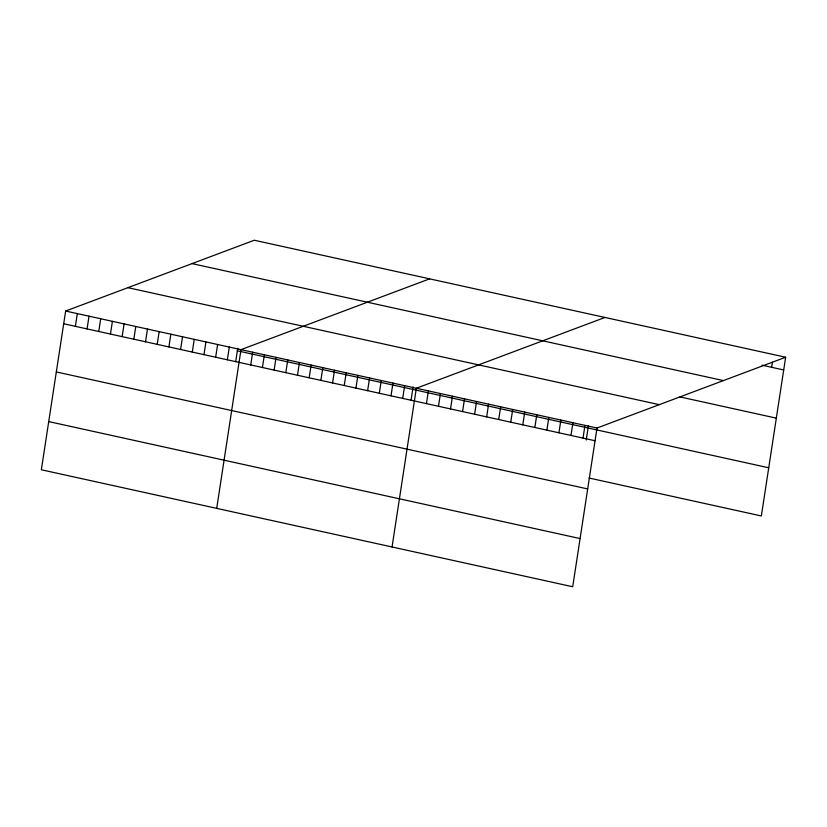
<?xml version="1.0" encoding="UTF-8"?>
<svg xmlns="http://www.w3.org/2000/svg" width="827" height="827" viewBox="0 0 827 827"><rect width="100%" height="100%" fill="white"/><g stroke="black" fill="none" stroke-linecap="round" stroke-linejoin="round"><path stroke-width="1.24" d="M785.65 357.233L254.282 240.243L65.643 311.035L41.35 469.767L572.718 586.756L597.001 428.024L785.65 357.233L761.357 515.965L589.124 478.047M75.381 326.334L77.324 313.609M87.073 328.908L89.016 316.183M98.764 331.482L100.708 318.757M110.456 334.056L112.4 321.331M122.138 336.63L124.091 323.905M133.829 339.204L135.783 326.479M145.521 341.778L147.475 329.053M157.213 344.352L159.156 331.627M168.904 346.927L170.848 334.201M180.596 349.501L182.54 336.775M192.288 352.075L194.231 339.349M203.969 354.649L205.923 341.923M215.661 357.223L217.615 344.497M227.353 359.797L229.296 347.071M235.705 361.637L237.752 348.312M216.705 508.378L240.988 349.645L429.637 278.844M250.736 364.945L252.68 352.219M262.428 367.519L264.371 354.793M274.109 370.093L276.063 357.367M285.801 372.667L287.755 359.941M297.493 375.241L299.436 362.515M309.184 377.815L311.128 365.089M320.876 380.389L322.819 367.664M332.568 382.963L334.511 370.238M344.249 385.537L346.203 372.812M355.941 388.111L357.895 375.386M367.633 390.685L369.576 377.96M379.324 393.249L381.268 380.534M391.016 395.823L392.959 383.097M402.708 398.397L404.651 385.671M411.06 400.237L413.097 386.912M392.05 546.978L416.343 388.245L604.982 317.454M426.443 403.628L428.386 390.902M438.486 406.274L440.429 393.549M450.529 408.931L452.472 396.205M462.572 411.577L464.516 398.852M474.615 414.234L476.559 401.508M486.658 416.891L488.602 404.165M498.702 419.537L500.655 406.812M510.745 422.194L512.699 409.468M522.788 424.84L524.742 412.115M534.842 427.497L536.785 414.772M546.885 430.143L548.828 417.418M558.928 432.8L560.871 420.075M570.971 435.447L572.915 422.721M583.014 438.103L584.958 425.378M586.229 440.047L588.452 425.523M771.663 367.302L772.439 362.216M762.018 365.183L783.707 369.958M192.029 263.606L723.398 380.596M679.98 396.919L776.326 418.142M127.896 287.672L659.253 404.661M65.643 311.035L597.001 428.024M237.37 350.793L768.738 467.782M63.689 323.76L595.058 440.75M56.319 371.943L587.687 488.933M48.721 421.584L580.089 538.573"/></g></svg>
